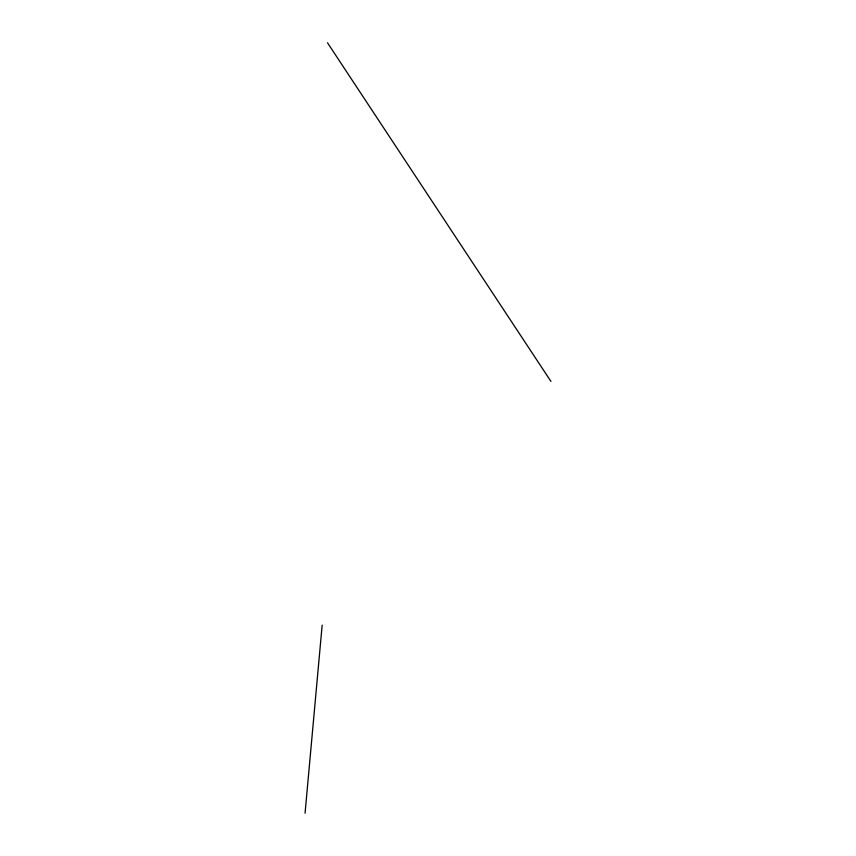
<?xml version="1.0" encoding="UTF-8"?>
<svg xmlns="http://www.w3.org/2000/svg" width="856" height="856" viewBox="0 0 856 856"><rect width="100%" height="100%" fill="white"/><g stroke="black" fill="none" stroke-linecap="round" stroke-linejoin="round"><path stroke-width="1.28" d="M305.057 813.2L322.166 625.115M327.506 42.8L550.943 381.412"/></g></svg>
